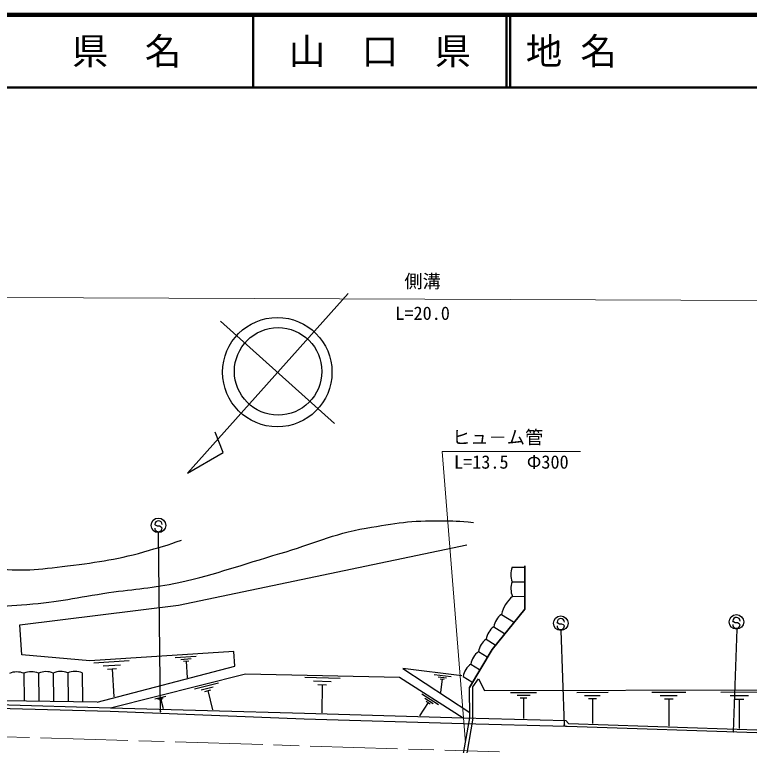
# Model space of a CAD drawing. Units: millimetres, scale not verified. Extents: x 40000 to 680000, y 20000 to 380000.
# Drawn here: x 300278 to 401046, y 279850 to 380000 of the extents above; entities that cross this region are included whole.
import ezdxf
from ezdxf.enums import TextEntityAlignment as Align

# ---------------------------------------------------------------- set-up
doc = ezdxf.new("R2010")
doc.units = ezdxf.units.MM
doc.header["$LTSCALE"] = 1000
doc.linetypes.add('CHAIN', pattern=[18.5, 12, -1.5, 3.5, -1.5])
for name, color, linetype, lineweight in [('S-BGD', 7, 'Continuous', 25), ('S-BMK', 2, 'CHAIN', 13), ('S-STR-HTXT', 7, 'Continuous', 13), ('S-STR-STRC', 7, 'Continuous', 25), ('S-TTL', 2, 'Continuous', 140), ('S-TTL-LINE', 7, 'Continuous', 50)]:
    doc.layers.add(name, color=color, linetype=linetype, lineweight=lineweight)
doc.layers.add('S-TTL-TXT', color=7, linetype='Continuous')
doc.styles.add('@ＭＳ ゴシック', font='')
doc.styles.add('ＭＳ ゴシック', font='')
doc.styles.get('@ＭＳ ゴシック').set_extended_font_data('@MS Gothic')
doc.styles.get('ＭＳ ゴシック').set_extended_font_data('MS Gothic')

msp = doc.modelspace()

# ---------------------------------------------------------------- hatches: boundary and pattern name
at = {"layer": 'S-STR-STRC'}
for points in [[(320311, 284607), (320289, 284612), (320268, 284613), (320246, 284611), (320225, 284604), (320206, 284594), (320188, 284581), (320173, 284566), (320161, 284547), (320153, 284527), (320148, 284506), (320147, 284484), (320149, 284463), (320155, 284442), (320165, 284422), (320178, 284405), (320194, 284390), (320212, 284378), (320232, 284369), (320253, 284364), (320275, 284363), (320297, 284366), (320318, 284372), (320337, 284382), (320355, 284395), (320370, 284411), (320382, 284429), (320390, 284449), (320395, 284470), (320396, 284492), (320394, 284514), (320388, 284534), (320378, 284554), (320365, 284571), (320349, 284586), (320331, 284598)], [(375711, 282732), (375690, 282737), (375668, 282738), (375646, 282735), (375626, 282729), (375606, 282719), (375589, 282706), (375574, 282690), (375562, 282672), (375553, 282652), (375548, 282631), (375547, 282609), (375549, 282588), (375556, 282567), (375566, 282547), (375579, 282530), (375594, 282515), (375613, 282503), (375633, 282494), (375654, 282489), (375676, 282488), (375697, 282491), (375718, 282497), (375738, 282507), (375755, 282520), (375770, 282536), (375782, 282554), (375791, 282574), (375796, 282595), (375797, 282617), (375794, 282638), (375788, 282659), (375778, 282679), (375765, 282696), (375749, 282711), (375731, 282723)], [(398903, 281834), (398881, 281839), (398860, 281841), (398838, 281838), (398817, 281832), (398798, 281822), (398780, 281809), (398765, 281793), (398753, 281775), (398745, 281755), (398740, 281734), (398738, 281712), (398741, 281690), (398747, 281669), (398757, 281650), (398770, 281633), (398786, 281618), (398804, 281606), (398824, 281597), (398845, 281592), (398867, 281591), (398889, 281593), (398910, 281600), (398929, 281609), (398946, 281622), (398961, 281638), (398973, 281657), (398982, 281677), (398987, 281698), (398988, 281719), (398986, 281741), (398979, 281762), (398970, 281781), (398957, 281799), (398941, 281814), (398923, 281826)]]:
    msp.add_hatch(color=256, dxfattribs=at).paths.add_polyline_path(points)

# ---------------------------------------------------------------- linework, layer by layer
at = {"layer": 'S-BGD'}
for p, q in [((346016, 341762), (323964, 317173)), ((344152, 323957), (328518, 337978)), ((328895, 319966), (327797, 322759)), ((323964, 317173), (328895, 319966)), ((322758, 299047), (362286, 307322)), ((370253, 298525), (370266, 304433)), ((370266, 304433), (370253, 298525)), ((368503, 304258), (370166, 304281)), ((368530, 302258), (370161, 302280)), ((368557, 300258), (370157, 300280)), ((300965, 296376), (322758, 299047)), ((365793, 292969), (370253, 298525)), ((370253, 298525), (365793, 292969)), ((367042, 297798), (368715, 296767)), ((301278, 292268), (300965, 296376)), ((365993, 296095), (367453, 295196)), ((364945, 294392), (366192, 293624)), ((310577, 291407), (301278, 292268)), ((330349, 292699), (310577, 291407)), ((330466, 290703), (330349, 292699)), ((362663, 287774), (365793, 292969)), ((365793, 292969), (362663, 287774)), ((363896, 292689), (365071, 291965)), ((311153, 291144), (315984, 291460)), ((322313, 291873), (325182, 292061)), ((323049, 291633), (324484, 291727)), ((323427, 291370), (324144, 291417)), ((323785, 291393), (323935, 289098)), ((311584, 285769), (330466, 290703)), ((312393, 290740), (314808, 290898)), ((313028, 290297), (314236, 290375)), ((313632, 290336), (313884, 286471)), ((361628, 289388), (353525, 290362)), ((353525, 290362), (362689, 284362)), ((362847, 290986), (364039, 290252)), ((301554, 289716), (301591, 285990)), ((303554, 289736), (303591, 285965)), ((305553, 289756), (305591, 285941)), ((307553, 289776), (307592, 285917)), ((309553, 289796), (309592, 285893)), ((313408, 285008), (331929, 289639)), ((331929, 289639), (353057, 289208)), ((353057, 289208), (361814, 283622)), ((357810, 289545), (360129, 289266)), ((358362, 289243), (359521, 289104)), ((361798, 289283), (363007, 288539)), ((324965, 287588), (328251, 288410)), ((340072, 289173), (344901, 289074)), ((341269, 288665), (343684, 288616)), ((358624, 288976), (359203, 288907)), ((358914, 288942), (358691, 287087)), ((363099, 287866), (363899, 288978)), ((363899, 288978), (364722, 287379)), ((325869, 287465), (327512, 287876)), ((326362, 287239), (327183, 287445)), ((326772, 287342), (327430, 284712)), ((341863, 288170), (343071, 288145)), ((342467, 288158), (342388, 284295)), ((362731, 283599), (362663, 287774)), ((363125, 283589), (363099, 287866)), ((364722, 287379), (406784, 287475)), ((319497, 286221), (321004, 286598)), ((319911, 286165), (320665, 286353)), ((356135, 286889), (358413, 285436)), ((356559, 286298), (357698, 285571)), ((368291, 287087), (371869, 287095)), ((369186, 286731), (370976, 286735)), ((369634, 286374), (370529, 286376)), ((370082, 286375), (370088, 283513)), ((377386, 287108), (381672, 287118)), ((378458, 286682), (380602, 286687)), ((378995, 286254), (380067, 286257)), ((379531, 286255), (379539, 282826)), ((387670, 287131), (392332, 287142)), ((388837, 286668), (391168, 286673)), ((389421, 286203), (390586, 286206)), ((390003, 286204), (390012, 282475)), ((397159, 287153), (402167, 287165)), ((398412, 286655), (400916, 286661)), ((297535, 285447), (313408, 285008)), ((311584, 285769), (298633, 285925)), ((320137, 286061), (320514, 286155)), ((320326, 286108), (320627, 284903)), ((356983, 285707), (355821, 283885)), ((356699, 285888), (357268, 285525)), ((399040, 286156), (400292, 286159)), ((399666, 286157), (399675, 282151)), ((297520, 284947), (313394, 284508)), ((313394, 284508), (340008, 283464)), ((313408, 285008), (340031, 284264)), ((340031, 284264), (361814, 283622)), ((340008, 283464), (361790, 282823)), ((360320, 270169), (362731, 283599)), ((363125, 283589), (360786, 270169)), ((361814, 283622), (375861, 283266)), ((375861, 283266), (376244, 282837)), ((361794, 282823), (375841, 282467)), ((375841, 282467), (376072, 282468)), ((376072, 282468), (422058, 280925)), ((376244, 282837), (421987, 281302))]:
    msp.add_line(p, q, dxfattribs=at)
for centre, radius in [((336303, 330996), 7500), ((336415, 331107), 6000)]:
    msp.add_circle(centre, radius, dxfattribs=at)
for centre, radius, start, end in [((370917, 303291), 2600, 158.15436, 203.39409), ((370944, 301291), 2600, 158.15436, 203.39409), ((371737, 296603), 4845, 131.02283, 165.72572), ((368561, 295688), 2600, 125.75441, 170.99414), ((367513, 293985), 2600, 125.75441, 170.99414), ((366464, 292282), 2600, 125.75441, 170.99414), ((365415, 290579), 2600, 125.75441, 170.99414), ((364366, 288876), 2600, 125.75441, 170.99414), ((300577, 287307), 2600, 67.94729, 113.18702), ((302577, 287326), 2600, 67.94729, 113.18702), ((304577, 287346), 2600, 67.94729, 113.18702), ((306577, 287366), 2600, 67.94729, 113.18702), ((308577, 287386), 2600, 67.94729, 113.18702)]:
    msp.add_arc(centre, radius, start, end, dxfattribs=at)
for points, knots in [([(282348, 311649), (284590, 309338), (285595, 308457), (288086, 307006), (291308, 305128), (293532, 304792), (297216, 304215), (301193, 303592), (303523, 303966), (307519, 304450), (311966, 304988), (314481, 305351), (318787, 306588), (320503, 307081), (321123, 307243), (323143, 307971)], [0, 0, 0, 0, 1, 1, 1, 2, 2, 2, 3, 3, 3, 4, 4, 4, 5, 5, 5, 5]), ([(283135, 301973), (286910, 300351), (288374, 299763), (291930, 299171), (295790, 298528), (298045, 298887), (301947, 299171), (306366, 299492), (308791, 300140), (313176, 300775), (316936, 301320), (319091, 301361), (322801, 302183), (328293, 303401), (331248, 304569), (336651, 306135), (341287, 307478), (343750, 308803), (348507, 309617), (352458, 310294), (354711, 310693), (358719, 310635), (360478, 310609), (361132, 310610), (363218, 310400)], [0, 0, 0, 0, 1, 1, 1, 2, 2, 2, 3, 3, 3, 4, 4, 4, 5, 5, 5, 6, 6, 6, 7, 7, 7, 8, 8, 8, 8])]:
    msp.add_open_spline(points, degree=3, knots=knots, dxfattribs=at)
at = {"layer": 'S-BMK'}
msp.add_line((266825, 282004), (366778, 278949), dxfattribs=at)
at = {"layer": 'S-STR-HTXT'}
for p, q in [((156379, 341736), (556087, 340262)), ((358903, 320103), (377903, 320103)), ((362118, 280184), (358903, 320103))]:
    msp.add_line(p, q, dxfattribs=at)
at = {"layer": 'S-STR-STRC'}
for p, q in [((319600, 310011), (319501, 310129)), ((319845, 309872), (319600, 310011)), ((320146, 309869), (319845, 309872)), ((320391, 309757), (320146, 309869)), ((320497, 309621), (320391, 309757)), ((320274, 284476), (319983, 309000)), ((374787, 296601), (374688, 296719)), ((375032, 296461), (374787, 296601)), ((375333, 296459), (375032, 296461)), ((375578, 296347), (375333, 296459)), ((375684, 296211), (375578, 296347)), ((398883, 296772), (398783, 296890)), ((399128, 296633), (398883, 296772)), ((399428, 296631), (399128, 296633)), ((399673, 296519), (399428, 296631)), ((399779, 296382), (399673, 296519)), ((375674, 282601), (375219, 295590)), ((398865, 281703), (399363, 295765))]:
    msp.add_line(p, q, dxfattribs=at)
for centre in [(320000, 310000), (375187, 296590), (399282, 296761)]:
    msp.add_circle(centre, 1000, dxfattribs=at)
for centre, start, end in [((320001, 310125), 359.55488, 179.55488), ((319997, 309625), 179.55488, 359.55488), ((399283, 296886), 359.55488, 179.55488), ((375188, 296715), 359.55488, 179.55488), ((399279, 296386), 179.55488, 359.55488), ((375184, 296215), 179.55488, 359.55488)]:
    msp.add_arc(centre, 500, start, end, dxfattribs=at)
at = {"layer": 'S-TTL'}
msp.add_line((680000, 380000), (40000, 380000), dxfattribs=at)
at = {"layer": 'S-TTL-LINE'}
for p, q in [((333000, 380000), (333000, 370000)), ((367750, 380000), (367750, 370000)), ((368250, 380000), (368250, 370000)), ((40000, 370000), (680000, 370000))]:
    msp.add_line(p, q, dxfattribs=at)

# ---------------------------------------------------------------- texts
at = {"layer": 'S-STR-HTXT', "style": 'ＭＳ ゴシック'}
msp.add_text('側溝', height=1833, rotation=359.996, dxfattribs=at).set_placement((356233, 341999), align=Align.BOTTOM_CENTER)
at = {"layer": 'S-STR-HTXT', "style": '@ＭＳ ゴシック'}
msp.add_text('L=20.0', height=1833, rotation=359.996, dxfattribs=at).set_placement((356233, 339999), align=Align.TOP_CENTER)
at = {"layer": 'S-STR-HTXT', "style": 'ＭＳ ゴシック'}
msp.add_text('ヒュ－ム管', height=1833, dxfattribs=at).set_placement((360278, 320603), align=Align.BOTTOM_LEFT)
msp.add_text('L=13.5\u3000Φ300', height=1833, dxfattribs=at).set_placement((368403, 319603), align=Align.TOP_CENTER)
at = {"layer": 'S-TTL-TXT', "style": 'ＭＳ ゴシック'}
for s, p in [('県\u3000名', (315625, 375000)), ('山\u3000口\u3000県', (350375, 375000))]:
    msp.add_text(s, height=3666, dxfattribs=at).set_placement(p, align=Align.MIDDLE_CENTER)
msp.add_text('地 名', height=3666, dxfattribs=at).set_placement((370380, 375000), align=Align.MIDDLE_LEFT)

doc.saveas('drawing.dxf')
